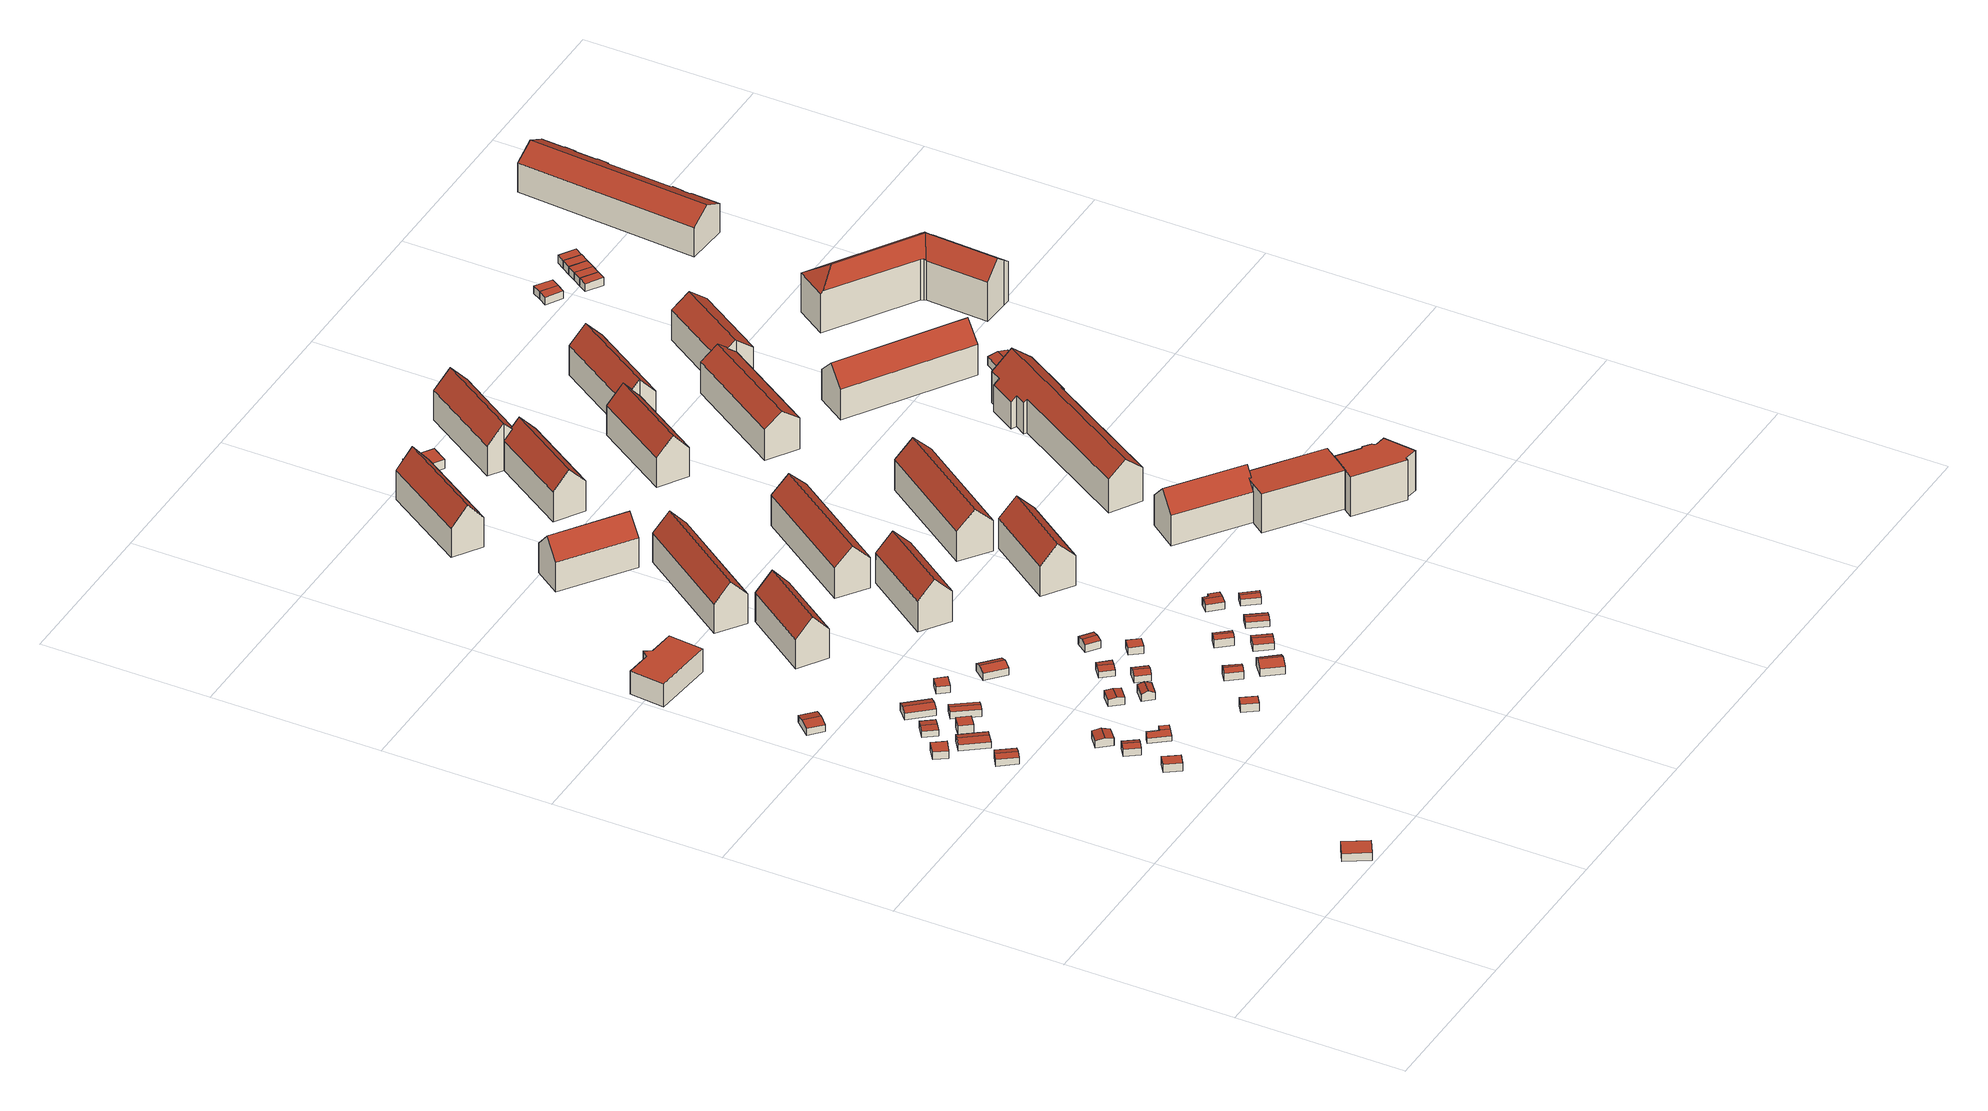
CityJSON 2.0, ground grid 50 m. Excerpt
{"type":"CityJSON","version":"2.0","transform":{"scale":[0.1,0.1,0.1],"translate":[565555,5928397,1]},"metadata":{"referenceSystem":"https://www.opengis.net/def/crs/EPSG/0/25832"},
"CityObjects":{
"building1":{"type":"Building","attributes":{"Gemeindeschluessel":"02100137","Geometrietyp2DReferenz":"3000","function":"31001_1310","roofType":"1000","measuredHeight":2.54,"storeysAboveGround":1},"address":[{"country":"Germany","locality":"Hamburg","postcode":"21107"}],"geometry":[{"type":"Solid","lod":"2","boundaries":[[[[0,1,2,3]],[[4,5,6,7]],[[2,1,4,7]],[[1,0,5,4]],[[0,3,6,5]],[[3,2,7,6]]]],"semantics":{"surfaces":[{"type":"RoofSurface"},{"type":"GroundSurface"},{"type":"WallSurface"}],"values":[[0,1,2,2,2,2]]}}]},
"building2":{"type":"Building","attributes":{"Gemeindeschluessel":"02100137","Geometrietyp2DReferenz":"3000","function":"31001_1310","roofType":"1000","measuredHeight":2.44,"storeysAboveGround":1},"address":[{"country":"Germany","locality":"Hamburg","postcode":"21107"}],"geometry":[{"type":"Solid","lod":"2","boundaries":[[[[8,9,10,11]],[[12,13,14,15]],[[13,8,11,14]],[[12,9,8,13]],[[15,10,9,12]],[[14,11,10,15]]]],"semantics":{"surfaces":[{"type":"GroundSurface"},{"type":"RoofSurface"},{"type":"WallSurface"}],"values":[[0,1,2,2,2,2]]}}]},
"building3":{"type":"Building","attributes":{"Gemeindeschluessel":"02100137","Geometrietyp2DReferenz":"3000","function":"31001_1310","roofType":"3100","measuredHeight":2.71,"storeysAboveGround":1},"address":[{"country":"Germany","locality":"Hamburg","postcode":"21107"}],"geometry":[{"type":"Solid","lod":"2","boundaries":[[[[16,17,18,19]],[[20,21,17,16]],[[19,18,22,23]],[[21,20,24,25]],[[20,16,19,23,24]],[[18,17,21,25,22]],[[25,24,23,22]]]],"semantics":{"surfaces":[{"type":"RoofSurface"},{"type":"WallSurface"},{"type":"GroundSurface"}],"values":[[0,0,1,1,1,1,2]]}}]},
"building4":{"type":"Building","attributes":{"Gemeindeschluessel":"02100137","Geometrietyp2DReferenz":"3000","function":"31001_1310","roofType":"3100","measuredHeight":2.93,"storeysAboveGround":1},"address":[{"country":"Germany","locality":"Hamburg","postcode":"21107"}],"geometry":[{"type":"Solid","lod":"2","boundaries":[[[[26,27,28,29]],[[30,31,27,26]],[[29,28,32,33]],[[31,30,34,35]],[[30,26,29,33,34]],[[28,27,31,35,32]],[[35,34,33,32]]]],"semantics":{"surfaces":[{"type":"RoofSurface"},{"type":"WallSurface"},{"type":"GroundSurface"}],"values":[[0,0,1,1,1,1,2]]}}]},
"building5":{"type":"Building","attributes":{"Gemeindeschluessel":"02100137","Geometrietyp2DReferenz":"3000","function":"31001_1310","roofType":"3100","measuredHeight":2.56,"storeysAboveGround":1},"address":[{"country":"Germany","locality":"Hamburg","postcode":"21107"}],"geometry":[{"type":"Solid","lod":"2","boundaries":[[[[36,37,38,39]],[[40,41,37,36]],[[39,38,42,43]],[[41,40,44,45]],[[40,36,39,43,44]],[[38,37,41,45,42]],[[45,44,43,42]]]],"semantics":{"surfaces":[{"type":"RoofSurface"},{"type":"WallSurface"},{"type":"GroundSurface"}],"values":[[0,0,1,1,1,1,2]]}}]},
"building6":{"type":"Building","attributes":{"Gemeindeschluessel":"02100137","Geometrietyp2DReferenz":"3000","function":"31001_1310","roofType":"1000","measuredHeight":2.52,"storeysAboveGround":1},"address":[{"country":"Germany","locality":"Hamburg","postcode":"21107"}],"geometry":[{"type":"Solid","lod":"2","boundaries":[[[[46,47,48,49]],[[50,51,52,53]],[[48,47,50,53]],[[47,46,51,50]],[[46,49,52,51]],[[49,48,53,52]]]],"semantics":{"surfaces":[{"type":"RoofSurface"},{"type":"GroundSurface"},{"type":"WallSurface"}],"values":[[0,1,2,2,2,2]]}}]},
"building7":{"type":"Building","attributes":{"Gemeindeschluessel":"02100137","Geometrietyp2DReferenz":"3000","function":"31001_1310","roofType":"3100","measuredHeight":2.26,"storeysAboveGround":1},"address":[{"country":"Germany","locality":"Hamburg","postcode":"21107"}],"geometry":[{"type":"Solid","lod":"2","boundaries":[[[[54,55,56,57]],[[58,59,55,54]],[[57,56,60,61]],[[59,58,62,63]],[[58,54,57,61,62]],[[56,55,59,63,60]],[[63,62,61,60]]]],"semantics":{"surfaces":[{"type":"RoofSurface"},{"type":"WallSurface"},{"type":"GroundSurface"}],"values":[[0,0,1,1,1,1,2]]}}]},
"building8":{"type":"Building","attributes":{"Gemeindeschluessel":"02100137","Geometrietyp2DReferenz":"3000","function":"31001_1310","roofType":"3100","measuredHeight":2.82,"storeysAboveGround":1},"address":[{"country":"Germany","locality":"Hamburg","postcode":"21107"}],"geometry":[{"type":"Solid","lod":"2","boundaries":[[[[64,65,66,67]],[[68,69,65,64]],[[67,66,70,71]],[[69,68,72,73]],[[68,64,67,71,72]],[[66,65,69,73,70]],[[73,72,71,70]]]],"semantics":{"surfaces":[{"type":"RoofSurface"},{"type":"WallSurface"},{"type":"GroundSurface"}],"values":[[0,0,1,1,1,1,2]]}}]},
"building9":{"type":"Building","attributes":{"Gemeindeschluessel":"02100137","Geometrietyp2DReferenz":"3000","function":"31001_1310","roofType":"1000","measuredHeight":2.99,"storeysAboveGround":1},"address":[{"country":"Germany","locality":"Hamburg","postcode":"21107"}],"geometry":[{"type":"Solid","lod":"2","boundaries":[[[[74,75,76,77]],[[78,79,80,81]],[[79,74,77,80]],[[78,75,74,79]],[[81,76,75,78]],[[80,77,76,81]]]],"semantics":{"surfaces":[{"type":"GroundSurface"},{"type":"RoofSurface"},{"type":"WallSurface"}],"values":[[0,1,2,2,2,2]]}}]},
"building10":{"type":"Building","attributes":{"Gemeindeschluessel":"02100137","Geometrietyp2DReferenz":"3000","function":"31001_1310","roofType":"3100","measuredHeight":2.77,"storeysAboveGround":1},"address":[{"country":"Germany","locality":"Hamburg","postcode":"21107"}],"geometry":[{"type":"Solid","lod":"2","boundaries":[[[[82,83,84,85]],[[86,82,85,87]],[[84,83,88,89]],[[86,87,90,91]],[[87,85,84,89,90]],[[83,82,86,91,88]],[[91,90,89,88]]]],"semantics":{"surfaces":[{"type":"RoofSurface"},{"type":"WallSurface"},{"type":"GroundSurface"}],"values":[[0,0,1,1,1,1,2]]}}]},
"building11":{"type":"Building","attributes":{"Gemeindeschluessel":"02100137","Geometrietyp2DReferenz":"3000","function":"31001_1120","roofType":"1000","measuredHeight":7.36,"storeysAboveGround":2},"address":[{"country":"Germany","locality":"Hamburg","thoroughfareNumber":"15","thoroughfareName":"Groß-Sand","postcode":"21107"}],"geometry":[{"type":"Solid","lod":"2","boundaries":[[[[92,93,94,95,96,97,98]],[[99,100,101,102,103,104,105]],[[97,96,99,105]],[[96,95,100,99]],[[95,94,101,100]],[[94,93,102,101]],[[93,92,103,102]],[[92,98,104,103]],[[98,97,105,104]]]],"semantics":{"surfaces":[{"type":"RoofSurface"},{"type":"GroundSurface"},{"type":"WallSurface"}],"values":[[0,1,2,2,2,2,2,2,2]]}}]},
"building12":{"type":"Building","attributes":{"Gemeindeschluessel":"02100137","Geometrietyp2DReferenz":"3000","function":"31001_1310","roofType":"3100","measuredHeight":2.7,"storeysAboveGround":1},"address":[{"country":"Germany","locality":"Hamburg","postcode":"21107"}],"geometry":[{"type":"Solid","lod":"2","boundaries":[[[[106,107,108,109]],[[110,111,107,106]],[[109,108,112,113]],[[111,110,114,115]],[[110,106,109,113,114]],[[108,107,111,115,112]],[[115,114,113,112]]]],"semantics":{"surfaces":[{"type":"RoofSurface"},{"type":"WallSurface"},{"type":"GroundSurface"}],"values":[[0,0,1,1,1,1,2]]}}]},
"building13":{"type":"Building","attributes":{"Gemeindeschluessel":"02100137","Geometrietyp2DReferenz":"3000","function":"31001_1310","roofType":"2100","measuredHeight":2.38,"storeysAboveGround":1},"address":[{"country":"Germany","locality":"Hamburg","postcode":"21107"}],"geometry":[{"type":"Solid","lod":"2","boundaries":[[[[116,117,118,119]],[[120,121,122,123]],[[117,116,124,125]],[[123,122,126,125,124,127]],[[124,116,119,128,127]],[[126,118,117,125]],[[123,127,128,120]],[[126,122,121,118]],[[121,120,128,119,118]]]],"semantics":{"surfaces":[{"type":"RoofSurface"},{"type":"WallSurface"},{"type":"GroundSurface"}],"values":[[0,1,1,2,1,1,1,1,0]]}}]},
"building14":{"type":"Building","attributes":{"Gemeindeschluessel":"02100137","Geometrietyp2DReferenz":"3000","function":"31001_1310","roofType":"3100","measuredHeight":2.54,"storeysAboveGround":1},"address":[{"country":"Germany","locality":"Hamburg","postcode":"21107"}],"geometry":[{"type":"Solid","lod":"2","boundaries":[[[[129,130,131,132]],[[133,134,130,129]],[[132,131,135,136]],[[134,133,137,138]],[[133,129,132,136,137]],[[131,130,134,138,135]],[[138,137,136,135]]]],"semantics":{"surfaces":[{"type":"RoofSurface"},{"type":"WallSurface"},{"type":"GroundSurface"}],"values":[[0,0,1,1,1,1,2]]}}]},
"building15":{"type":"Building","attributes":{"Gemeindeschluessel":"02100137","Geometrietyp2DReferenz":"3000","function":"31001_1310","roofType":"1000","measuredHeight":2.33,"storeysAboveGround":1},"address":[{"country":"Germany","locality":"Hamburg","postcode":"21107"}],"geometry":[{"type":"Solid","lod":"2","boundaries":[[[[139,140,141,142]],[[143,144,145,146]],[[144,139,142,145]],[[143,140,139,144]],[[146,141,140,143]],[[145,142,141,146]]]],"semantics":{"surfaces":[{"type":"GroundSurface"},{"type":"RoofSurface"},{"type":"WallSurface"}],"values":[[0,1,2,2,2,2]]}}]},
"building16":{"type":"Building","attributes":{"Gemeindeschluessel":"02100137","Geometrietyp2DReferenz":"3000","function":"31001_1310","roofType":"3100","measuredHeight":2.54,"storeysAboveGround":1},"address":[{"country":"Germany","locality":"Hamburg","postcode":"21107"}],"geometry":[{"type":"Solid","lod":"2","boundaries":[[[[147,148,149,150]],[[151,147,150,152]],[[149,148,153,154]],[[151,152,155,156]],[[152,150,149,154,155]],[[148,147,151,156,153]],[[156,155,154,153]]]],"semantics":{"surfaces":[{"type":"RoofSurface"},{"type":"WallSurface"},{"type":"GroundSurface"}],"values":[[0,0,1,1,1,1,2]]}}]},
"building17":{"type":"Building","attributes":{"Gemeindeschluessel":"02100137","Geometrietyp2DReferenz":"3000","function":"31001_1310","roofType":"1000","measuredHeight":2.51,"storeysAboveGround":1},"address":[{"country":"Germany","locality":"Hamburg","postcode":"21107"}],"geometry":[{"type":"Solid","lod":"2","boundaries":[[[[157,158,159,160]],[[161,162,163,164]],[[162,157,160,163]],[[161,158,157,162]],[[164,159,158,161]],[[163,160,159,164]]]],"semantics":{"surfaces":[{"type":"GroundSurface"},{"type":"RoofSurface"},{"type":"WallSurface"}],"values":[[0,1,2,2,2,2]]}}]},
"building18":{"type":"Building","attributes":{"Gemeindeschluessel":"02100137","Geometrietyp2DReferenz":"3000","function":"31001_1310","roofType":"3100","measuredHeight":3.04,"storeysAboveGround":1},"address":[{"country":"Germany","locality":"Hamburg","postcode":"21107"}],"geometry":[{"type":"Solid","lod":"2","boundaries":[[[[165,166,167,168]],[[169,165,168,170]],[[167,166,171,172]],[[169,170,173,174]],[[170,168,167,172,173]],[[166,165,169,174,171]],[[174,173,172,171]]]],"semantics":{"surfaces":[{"type":"RoofSurface"},{"type":"WallSurface"},{"type":"GroundSurface"}],"values":[[0,0,1,1,1,1,2]]}}]},
"building19":{"type":"Building","attributes":{"Gemeindeschluessel":"02100137","Geometrietyp2DReferenz":"3000","function":"31001_1310","roofType":"3100","measuredHeight":3.2,"storeysAboveGround":1},"address":[{"country":"Germany","locality":"Hamburg","postcode":"21107"}],"geometry":[{"type":"Solid","lod":"2","boundaries":[[[[175,176,177,178]],[[179,180,176,175]],[[178,177,181,182]],[[180,179,183,184]],[[179,175,178,182,183]],[[177,176,180,184,181]],[[184,183,182,181]]]],"semantics":{"surfaces":[{"type":"RoofSurface"},{"type":"WallSurface"},{"type":"GroundSurface"}],"values":[[0,0,1,1,1,1,2]]}}]},
"building20":{"type":"Building","attributes":{"Gemeindeschluessel":"02100137","Geometrietyp2DReferenz":"3000","function":"31001_1010","roofType":"3100","measuredHeight":14.93,"storeysAboveGround":3},"address":[{"country":"Germany","locality":"Hamburg","thoroughfareNumber":"17b","thoroughfareName":"Groß-Sand","postcode":"21107"}],"geometry":[{"type":"Solid","lod":"2","boundaries":[[[[185,186,187,188]],[[185,188,189,190]],[[191,190,189,192]],[[185,190,191,193,186]],[[189,188,187,194,192]],[[191,192,194,193]],[[194,187,186,193]]]],"semantics":{"surfaces":[{"type":"RoofSurface"},{"type":"WallSurface"},{"type":"GroundSurface"}],"values":[[0,1,2,1,1,1,0]]}}]},
"building21":{"type":"Building","attributes":{"Gemeindeschluessel":"02100137","Geometrietyp2DReferenz":"3000","function":"31001_1310","roofType":"3100","measuredHeight":2.78,"storeysAboveGround":1},"address":[{"country":"Germany","locality":"Hamburg","postcode":"21107"}],"geometry":[{"type":"Solid","lod":"2","boundaries":[[[[195,196,197,198]],[[199,200,196,195]],[[198,197,201,202]],[[200,199,203,204]],[[199,195,198,202,203]],[[197,196,200,204,201]],[[204,203,202,201]]]],"semantics":{"surfaces":[{"type":"RoofSurface"},{"type":"WallSurface"},{"type":"GroundSurface"}],"values":[[0,0,1,1,1,1,2]]}}]},
"building22":{"type":"Building","attributes":{"Gemeindeschluessel":"02100137","Geometrietyp2DReferenz":"3000","function":"31001_1310","roofType":"3100","measuredHeight":2.42,"storeysAboveGround":1},"address":[{"country":"Germany","locality":"Hamburg","postcode":"21107"}],"geometry":[{"type":"Solid","lod":"2","boundaries":[[[[205,206,207,208]],[[209,210,206,205]],[[208,207,211,212]],[[210,209,213,214]],[[209,205,208,212,213]],[[207,206,210,214,211]],[[214,213,212,211]]]],"semantics":{"surfaces":[{"type":"RoofSurface"},{"type":"WallSurface"},{"type":"GroundSurface"}],"values":[[0,0,1,1,1,1,2]]}}]},
"building23":{"type":"Building","attributes":{"Gemeindeschluessel":"02100137","Geometrietyp2DReferenz":"3000","function":"31001_1310","roofType":"3100","measuredHeight":3.04,"storeysAboveGround":1},"address":[{"country":"Germany","locality":"Hamburg","postcode":"21107"}],"geometry":[{"type":"Solid","lod":"2","boundaries":[[[[215,216,217,218]],[[219,220,216,215]],[[218,217,221,222]],[[220,219,223,224]],[[219,215,218,222,223]],[[217,216,220,224,221]],[[224,223,222,221]]]],"semantics":{"surfaces":[{"type":"RoofSurface"},{"type":"WallSurface"},{"type":"GroundSurface"}],"values":[[0,0,1,1,1,1,2]]}}]},
"building24":{"type":"Building","attributes":{"Gemeindeschluessel":"02100137","Geometrietyp2DReferenz":"3000","function":"31001_1310","roofType":"3100","measuredHeight":3.73,"storeysAboveGround":1},"address":[{"country":"Germany","locality":"Hamburg","postcode":"21107"}],"geometry":[{"type":"Solid","lod":"2","boundaries":[[[[225,226,227,228]],[[228,227,229,230]],[[229,231,232,230]],[[228,230,232,233,225]],[[232,231,234,233]],[[229,227,226,234,231]],[[234,226,225,233]]]],"semantics":{"surfaces":[{"type":"RoofSurface"},{"type":"WallSurface"},{"type":"GroundSurface"}],"values":[[0,1,2,1,1,1,0]]}}]},
"building25":{"type":"Building","attributes":{"Gemeindeschluessel":"02100137","Geometrietyp2DReferenz":"3000","function":"31001_1310","roofType":"3100","measuredHeight":2.76,"storeysAboveGround":1},"address":[{"country":"Germany","locality":"Hamburg","postcode":"21107"}],"geometry":[{"type":"Solid","lod":"2","boundaries":[[[[235,236,237,238]],[[239,240,236,235]],[[238,237,241,242]],[[240,239,243,244]],[[239,235,238,242,243]],[[237,236,240,244,241]],[[244,243,242,241]]]],"semantics":{"surfaces":[{"type":"RoofSurface"},{"type":"WallSurface"},{"type":"GroundSurface"}],"values":[[0,0,1,1,1,1,2]]}}]},
"building26":{"type":"Building","attributes":{"Gemeindeschluessel":"02100137","Geometrietyp2DReferenz":"3000","function":"31001_1310","roofType":"1000","measuredHeight":2.26,"storeysAboveGround":1},"address":[{"country":"Germany","locality":"Hamburg","postcode":"21107"}],"geometry":[{"type":"Solid","lod":"2","boundaries":[[[[245,246,247,248]],[[249,250,251,252]],[[250,245,248,251]],[[249,246,245,250]],[[252,247,246,249]],[[251,248,247,252]]]],"semantics":{"surfaces":[{"type":"GroundSurface"},{"type":"RoofSurface"},{"type":"WallSurface"}],"values":[[0,1,2,2,2,2]]}}]},
"building27":{"type":"Building","attributes":{"Gemeindeschluessel":"02100137","Geometrietyp2DReferenz":"3000","function":"31001_1010","roofType":"3100","measuredHeight":14.94,"storeysAboveGround":3},"address":[{"country":"Germany","locality":"Hamburg","thoroughfareNumber":"19","thoroughfareName":"Rüdemannweg","postcode":"21107"}],"geometry":[{"type":"Solid","lod":"2","boundaries":[[[[253,254,255,256]],[[257,253,256,258]],[[255,254,259,260]],[[257,258,261,262]],[[258,256,255,260,261]],[[254,253,257,262,259]],[[262,261,260,259]]]],"semantics":{"surfaces":[{"type":"RoofSurface"},{"type":"WallSurface"},{"type":"GroundSurface"}],"values":[[0,0,1,1,1,1,2]]}}]},
"building28":{"type":"Building","attributes":{"Gemeindeschluessel":"02100137","Geometrietyp2DReferenz":"3000","function":"31001_1010","roofType":"3100","measuredHeight":14.91,"storeysAboveGround":3},"address":[{"country":"Germany","locality":"Hamburg","thoroughfareNumber":"25","thoroughfareName":"Rüdemannweg","postcode":"21107"}],"geometry":[{"type":"Solid","lod":"2","boundaries":[[[[263,264,265,266]],[[267,268,264,263]],[[266,265,269,270]],[[268,267,271,272]],[[267,263,266,270,271]],[[265,264,268,272,269]],[[272,271,270,269]]]],"semantics":{"surfaces":[{"type":"RoofSurface"},{"type":"WallSurface"},{"type":"GroundSurface"}],"values":[[0,0,1,1,1,1,2]]}}]},
"building29":{"type":"Building","attributes":{"Gemeindeschluessel":"02100137","Geometrietyp2DReferenz":"3000","function":"31001_1310","roofType":"3100","measuredHeight":3.06,"storeysAboveGround":1},"address":[{"country":"Germany","locality":"Hamburg","postcode":"21107"}],"geometry":[{"type":"Solid","lod":"2","boundaries":[[[[273,274,275,276]],[[277,278,274,273]],[[276,275,279,280]],[[278,277,281,282]],[[277,273,276,280,281]],[[275,274,278,282,279]],[[282,281,280,279]]]],"semantics":{"surfaces":[{"type":"RoofSurface"},{"type":"WallSurface"},{"type":"GroundSurface"}],"values":[[0,0,1,1,1,1,2]]}}]},
"building30":{"type":"Building","attributes":{"Gemeindeschluessel":"02100137","Geometrietyp2DReferenz":"3000","function":"31001_1310","roofType":"3100","measuredHeight":2.65,"storeysAboveGround":1},"address":[{"country":"Germany","locality":"Hamburg","postcode":"21107"}],"geometry":[{"type":"Solid","lod":"2","boundaries":[[[[283,284,285,286]],[[287,288,284,283]],[[286,285,289,290]],[[288,287,291,292]],[[287,283,286,290,291]],[[285,284,288,292,289]],[[292,291,290,289]]]],"semantics":{"surfaces":[{"type":"RoofSurface"},{"type":"WallSurface"},{"type":"GroundSurface"}],"values":[[0,0,1,1,1,1,2]]}}]},
"building31":{"type":"Building","attributes":{"Gemeindeschluessel":"02100137","Geometrietyp2DReferenz":"3000","function":"31001_1010","roofType":"3100","measuredHeight":15.05,"storeysAboveGround":3},"address":[{"country":"Germany","locality":"Hamburg","thoroughfareNumber":"19b","thoroughfareName":"Groß-Sand","postcode":"21107"}],"geometry":[{"type":"Solid","lod":"2","boundaries":[[[[293,294,295,296]],[[297,293,296,298]],[[295,294,299,300]],[[297,298,301,302]],[[298,296,295,300,301]],[[294,293,297,302,299]],[[302,301,300,299]]]],"semantics":{"surfaces":[{"type":"RoofSurface"},{"type":"WallSurface"},{"type":"GroundSurface"}],"values":[[0,0,1,1,1,1,2]]}}]},
"building32":{"type":"Building","attributes":{"Gemeindeschluessel":"02100137","Geometrietyp2DReferenz":"3000","function":"31001_1310","roofType":"3100","measuredHeight":2.53,"storeysAboveGround":1},"address":[{"country":"Germany","locality":"Hamburg","postcode":"21107"}],"geometry":[{"type":"Solid","lod":"2","boundaries":[[[[303,304,305,306]],[[307,308,304,303]],[[306,305,309,310]],[[308,307,311,312]],[[307,303,306,310,311]],[[305,304,308,312,309]],[[312,311,310,309]]]],"semantics":{"surfaces":[{"type":"RoofSurface"},{"type":"WallSurface"},{"type":"GroundSurface"}],"values":[[0,0,1,1,1,1,2]]}}]},
"building33":{"type":"Building","attributes":{"Gemeindeschluessel":"02100137","Geometrietyp2DReferenz":"3000","function":"31001_1010","roofType":"3100","measuredHeight":15.18,"storeysAboveGround":3},"address":[{"country":"Germany","locality":"Hamburg","thoroughfareNumber":"26b","thoroughfareName":"Rüdemannweg","postcode":"21107"}],"geometry":[{"type":"Solid","lod":"2","boundaries":[[[[313,314,315,316]],[[317,313,316,318]],[[315,314,319,320]],[[317,318,321,322]],[[318,316,315,320,321]],[[314,313,317,322,319]],[[322,321,320,319]]]],"semantics":{"surfaces":[{"type":"RoofSurface"},{"type":"WallSurface"},{"type":"GroundSurface"}],"values":[[0,0,1,1,1,1,2]]}}]},
"building34":{"type":"Building","attributes":{"Gemeindeschluessel":"02100137","Geometrietyp2DReferenz":"3000","function":"31001_1310","roofType":"3100","measuredHeight":2.64,"storeysAboveGround":1},"address":[{"country":"Germany","locality":"Hamburg","postcode":"21107"}],"geometry":[{"type":"Solid","lod":"2","boundaries":[[[[323,324,325,326]],[[327,328,329,330,324,323]],[[326,325,331,332]],[[330,329,333,334]],[[329,328,335,333]],[[328,327,336,335]],[[327,323,326,332,336]],[[325,324,330,334,331]],[[334,333,335,336,332,331]]]],"semantics":{"surfaces":[{"type":"RoofSurface"},{"type":"WallSurface"},{"type":"GroundSurface"}],"values":[[0,0,1,1,1,1,1,1,2]]}}]},
"building35":{"type":"Building","attributes":{"Gemeindeschluessel":"02100137","Geometrietyp2DReferenz":"3000","function":"31001_1010","roofType":"3100","measuredHeight":14.91,"storeysAboveGround":3},"address":[{"country":"Germany","locality":"Hamburg","thoroughfareNumber":"11","thoroughfareName":"Rüdemannweg","postcode":"21107"}],"geometry":[{"type":"Solid","lod":"2","boundaries":[[[[337,338,339,340]],[[341,337,340,342]],[[339,338,343,344]],[[341,342,345,346]],[[342,340,339,344,345]],[[338,337,341,346,343]],[[346,345,344,343]]]],"semantics":{"surfaces":[{"type":"RoofSurface"},{"type":"WallSurface"},{"type":"GroundSurface"}],"values":[[0,0,1,1,1,1,2]]}}]},
"building36":{"type":"Building","attributes":{"Gemeindeschluessel":"02100137","Geometrietyp2DReferenz":"3000","function":"31001_1310","roofType":"3100","measuredHeight":2.56,"storeysAboveGround":1},"address":[{"country":"Germany","locality":"Hamburg","postcode":"21107"}],"geometry":[{"type":"Solid","lod":"2","boundaries":[[[[347,348,349,350]],[[351,352,348,347]],[[350,349,353,354]],[[352,351,355,356]],[[351,347,350,354,355]],[[349,348,352,356,353]],[[356,355,354,353]]]],"semantics":{"surfaces":[{"type":"RoofSurface"},{"type":"WallSurface"},{"type":"GroundSurface"}],"values":[[0,0,1,1,1,1,2]]}}]},
"building37":{"type":"Building","attributes":{"Gemeindeschluessel":"02100137","Geometrietyp2DReferenz":"3000","function":"31001_1010","roofType":"3100","measuredHeight":15.07,"storeysAboveGround":3},"address":[{"country":"Germany","locality":"Hamburg","thoroughfareNumber":"3","thoroughfareName":"Rüdemannweg","postcode":"21107"}],"geometry":[{"type":"Solid","lod":"2","boundaries":[[[[357,358,359,360]],[[361,357,360,362]],[[359,358,363,364]],[[361,362,365,366]],[[362,360,359,364,365]],[[358,357,361,366,363]],[[366,365,364,363]]]],"semantics":{"surfaces":[{"type":"RoofSurface"},{"type":"WallSurface"},{"type":"GroundSurface"}],"values":[[0,0,1,1,1,1,2]]}}]},
"building38":{"type":"Building","attributes":{"Gemeindeschluessel":"02100137","Geometrietyp2DReferenz":"3000","function":"31001_1010","roofType":"3100","measuredHeight":15.16,"storeysAboveGround":3},"address":[{"country":"Germany","locality":"Hamburg","thoroughfareNumber":"24b","thoroughfareName":"Rüdemannweg","postcode":"21107"}],"geometry":[{"type":"Solid","lod":"2","boundaries":[[[[367,368,369,370,371,372]],[[373,367,372,374]],[[371,370,375,376]],[[370,369,377,375]],[[369,368,378,377]],[[367,373,379,380]],[[373,374,381,379]],[[374,372,371,376,381]],[[368,367,380,378]],[[380,379,381,376,375,377,378]]]],"semantics":{"surfaces":[{"type":"RoofSurface"},{"type":"WallSurface"},{"type":"GroundSurface"}],"values":[[0,0,1,1,1,1,1,1,1,2]]}}]},
"building39":{"type":"Building","attributes":{"Gemeindeschluessel":"02100137","Geometrietyp2DReferenz":"3000","function":"31001_2460","roofType":"1000","measuredHeight":2.8,"storeysAboveGround":1},"address":[{"country":"Germany","locality":"Hamburg","thoroughfareName":"Bonifatiusstraße","postcode":"21107"}],"geometry":[{"type":"Solid","lod":"2","boundaries":[[[[382,383,384,385]],[[386,387,388,389]],[[384,383,386,389]],[[383,382,387,386]],[[382,385,388,387]],[[385,384,389,388]]]],"semantics":{"surfaces":[{"type":"RoofSurface"},{"type":"GroundSurface"},{"type":"WallSurface"}],"values":[[0,1,2,2,2,2]]}}]},
"building40":{"type":"Building","attributes":{"Gemeindeschluessel":"02100137","Geometrietyp2DReferenz":"3000","function":"31001_1010","roofType":"3100","measuredHeight":14.94,"storeysAboveGround":3},"address":[{"country":"Germany","locality":"Hamburg","thoroughfareNumber":"7","thoroughfareName":"Rüdemannweg","postcode":"21107"}],"geometry":[{"type":"Solid","lod":"2","boundaries":[[[[390,391,392,393]],[[394,390,393,395]],[[392,391,396,397]],[[394,395,398,399]],[[395,393,392,397,398]],[[391,390,394,399,396]],[[399,398,397,396]]]],"semantics":{"surfaces":[{"type":"RoofSurface"},{"type":"WallSurface"},{"type":"GroundSurface"}],"values":[[0,0,1,1,1,1,2]]}}]},
"building41":{"type":"Building","attributes":{"Gemeindeschluessel":"02100137","Geometrietyp2DReferenz":"3000","function":"31001_1010","roofType":"3100","measuredHeight":15.04,"storeysAboveGround":3},"address":[{"country":"Germany","locality":"Hamburg","thoroughfareNumber":"19a","thoroughfareName":"Bonifatiusstraße","postcode":"21107"}],"geometry":[{"type":"Solid","lod":"2","boundaries":[[[[400,401,402,403]],[[404,405,406,407,400,403,408]],[[402,401,409,410]],[[407,406,380,411]],[[406,405,378,380]],[[405,404,377,378]],[[404,408,375,377]],[[408,403,402,410,375]],[[401,400,407,411,409]],[[411,380,378,377,375,410,409]]]],"semantics":{"surfaces":[{"type":"RoofSurface"},{"type":"WallSurface"},{"type":"GroundSurface"}],"values":[[0,0,1,1,1,1,1,1,1,2]]}}]},
"building42":{"type":"Building","attributes":{"Gemeindeschluessel":"02100137","Geometrietyp2DReferenz":"3000","function":"31001_1010","roofType":"3100","measuredHeight":15.1,"storeysAboveGround":3},"address":[{"country":"Germany","locality":"Hamburg","thoroughfareNumber":"2","thoroughfareName":"Rüdemannweg","postcode":"21107"}],"geometry":[{"type":"Solid","lod":"2","boundaries":[[[[412,413,414,415,416,417]],[[418,415,414,419]],[[413,412,420,421]],[[412,417,422,420]],[[417,416,423,422]],[[418,419,424,425]],[[419,414,413,421,424]],[[416,415,418,425,423]],[[425,424,421,420,422,423]]]],"semantics":{"surfaces":[{"type":"RoofSurface"},{"type":"WallSurface"},{"type":"GroundSurface"}],"values":[[0,0,1,1,1,1,1,1,2]]}}]},
"building43":{"type":"Building","attributes":{"Gemeindeschluessel":"02100137","Geometrietyp2DReferenz":"3000","function":"31001_1010","roofType":"3100","measuredHeight":14.92,"storeysAboveGround":3},"address":[{"country":"Germany","locality":"Hamburg","thoroughfareNumber":"22","thoroughfareName":"Rüdemannweg","postcode":"21107"}],"geometry":[{"type":"Solid","lod":"2","boundaries":[[[[426,427,428,429]],[[430,431,432,428,427,433]],[[426,429,434,435]],[[432,431,436,437]],[[431,430,438,436]],[[430,433,439,438]],[[429,428,432,437,434]],[[433,427,426,435,439]],[[435,434,437,436,438,439]]]],"semantics":{"surfaces":[{"type":"RoofSurface"},{"type":"WallSurface"},{"type":"GroundSurface"}],"values":[[0,0,1,1,1,1,1,1,2]]}}]},
"building44":{"type":"Building","attributes":{"Gemeindeschluessel":"02100137","Geometrietyp2DReferenz":"3000","function":"31001_1010","roofType":"1000","measuredHeight":12.36,"storeysAboveGround":3},"address":[{"country":"Germany","locality":"Hamburg","thoroughfareNumber":"2c","thoroughfareName":"Rüdemannweg","postcode":"21107"}],"geometry":[{"type":"Solid","lod":"2","boundaries":[[[[440,441,422,420,421,442,443,444,445]],[[446,447,448,449,450,451,452,453,454]],[[452,440,445,453]],[[451,441,440,452]],[[450,422,441,451]],[[449,420,422,450]],[[448,421,420,449]],[[447,442,421,448]],[[446,443,442,447]],[[454,444,443,446]],[[453,445,444,454]]]],"semantics":{"surfaces":[{"type":"GroundSurface"},{"type":"RoofSurface"},{"type":"WallSurface"}],"values":[[0,1,2,2,2,2,2,2,2,2,2]]}}]},
"building45":{"type":"Building","attributes":{"Gemeindeschluessel":"02100137","Geometrietyp2DReferenz":"3000","function":"31001_1010","roofType":"1000","measuredHeight":12.82,"storeysAboveGround":3},"address":[{"country":"Germany","locality":"Hamburg","thoroughfareNumber":"2d","thoroughfareName":"Rüdemannweg","postcode":"21107"}],"geometry":[{"type":"Solid","lod":"2","boundaries":[[[[455,456,457,458]],[[456,459,460,457]],[[459,461,462,460]],[[461,463,464,462]],[[463,465,466,464]],[[465,467,468,466]],[[467,469,470,468]],[[469,471,472,470]],[[471,473,474,472]],[[473,475,476,474]],[[475,477,478,476]],[[479,455,458,480]],[[477,479,480,478]],[[480,458,457,460,462,464,466,468,470,472,474,476,478]],[[477,475,473,471,469,467,465,463,461,459,456,455,479]]]],"semantics":{"surfaces":[{"type":"WallSurface"},{"type":"GroundSurface"},{"type":"RoofSurface"}],"values":[[0,0,0,0,0,0,0,0,0,0,0,0,0,1,2]]}}]},
"building46":{"type":"Building","attributes":{"Gemeindeschluessel":"02100137","Geometrietyp2DReferenz":"3000","function":"31001_1010","roofType":"3100","measuredHeight":13.96,"storeysAboveGround":3},"address":[{"country":"Germany","locality":"Hamburg","thoroughfareNumber":"18","thoroughfareName":"Rüdemannweg","postcode":"21107"}],"geometry":[{"type":"Solid","lod":"2","boundaries":[[[[481,482,483,484]],[[485,486,487,483,482,488]],[[481,484,489,490]],[[487,486,491,492]],[[486,485,493,491]],[[485,488,494,493]],[[484,483,487,492,489]],[[488,482,481,490,494]],[[490,489,492,491,493,494]]]],"semantics":{"surfaces":[{"type":"RoofSurface"},{"type":"WallSurface"},{"type":"GroundSurface"}],"values":[[0,0,1,1,1,1,1,1,2]]}}]},
"building47":{"type":"Building","attributes":{"Gemeindeschluessel":"02100137","Geometrietyp2DReferenz":"3000","function":"31001_1010","roofType":"3100","measuredHeight":14.81,"storeysAboveGround":3},"address":[{"country":"Germany","locality":"Hamburg","thoroughfareNumber":"23","thoroughfareName":"Bonifatiusstraße","postcode":"21107"}],"geometry":[{"type":"Solid","lod":"2","boundaries":[[[[495,496,497,498,499,500]],[[501,502,497,496,503]],[[499,498,504,505]],[[495,500,437,436]],[[500,499,505,437]],[[502,501,506,507]],[[501,503,438,506]],[[503,496,495,436,438]],[[498,497,502,507,504]],[[507,506,438,436,437,505,504]]]],"semantics":{"surfaces":[{"type":"RoofSurface"},{"type":"WallSurface"},{"type":"GroundSurface"}],"values":[[0,0,1,1,1,1,1,1,1,2]]}}]},
"building48":{"type":"Building","attributes":{"Gemeindeschluessel":"02100137","Geometrietyp2DReferenz":"3000","function":"31001_1010","roofType":"3100","measuredHeight":15.27,"storeysAboveGround":3},"address":[{"country":"Germany","locality":"Hamburg","thoroughfareNumber":"8","thoroughfareName":"Rüdemannweg","postcode":"21107"}],"geometry":[{"type":"Solid","lod":"2","boundaries":[[[[508,509,510,511,512,513]],[[514,515,516,517]],[[515,518,519,516]],[[518,520,521,519]],[[522,523,524,525]],[[510,509,526,527]],[[509,508,528,526]],[[508,513,529,528]],[[530,531,532,533]],[[516,519,521,533,532,525,524,527,526,528,529,517]],[[529,513,512,514,517]],[[524,523,511,510,527]],[[525,532,531,522]],[[533,521,520,530]],[[520,518,515,514,512,511,523,522,531,530]]]],"semantics":{"surfaces":[{"type":"RoofSurface"},{"type":"WallSurface"},{"type":"GroundSurface"}],"values":[[0,1,1,1,1,1,1,1,1,2,1,1,1,1,0]]}}]},
"building49":{"type":"Building","attributes":{"Gemeindeschluessel":"02100137","Geometrietyp2DReferenz":"3000","function":"31001_1010","roofType":"3100","measuredHeight":15.15,"storeysAboveGround":3},"address":[{"country":"Germany","locality":"Hamburg","thoroughfareNumber":"12","thoroughfareName":"Rüdemannweg","postcode":"21107"}],"geometry":[{"type":"Solid","lod":"2","boundaries":[[[[534,535,536,537]],[[538,539,535,534]],[[537,536,540,541]],[[539,538,542,543]],[[538,534,537,541,542]],[[536,535,539,543,540]],[[543,542,541,540]]]],"semantics":{"surfaces":[{"type":"RoofSurface"},{"type":"WallSurface"},{"type":"GroundSurface"}],"values":[[0,0,1,1,1,1,2]]}}]},
"building50":{"type":"Building","attributes":{"Gemeindeschluessel":"02100137","Geometrietyp2DReferenz":"3000","function":"31001_1010","roofType":"3100","measuredHeight":13.86,"storeysAboveGround":3},"address":[{"country":"Germany","locality":"Hamburg","thoroughfareNumber":"27","thoroughfareName":"Bonifatiusstraße","postcode":"21107"}],"geometry":[{"type":"Solid","lod":"2","boundaries":[[[[486,544,545,546,547,487]],[[548,549,545,544,550]],[[547,546,551,552]],[[486,487,553,554]],[[487,547,552,553]],[[549,548,555,556]],[[548,550,557,555]],[[550,544,486,554,557]],[[546,545,549,556,551]],[[556,555,557,554,553,552,551]]]],"semantics":{"surfaces":[{"type":"RoofSurface"},{"type":"WallSurface"},{"type":"GroundSurface"}],"values":[[0,0,1,1,1,1,1,1,1,2]]}}]},
"building51":{"type":"Building","attributes":{"Gemeindeschluessel":"02100137","Geometrietyp2DReferenz":"3000","function":"31001_2460","roofType":"3100","measuredHeight":3.32,"storeysAboveGround":1},"address":[{"country":"Germany","locality":"Hamburg","thoroughfareName":"Rüdemannweg","postcode":"21107"}],"geometry":[{"type":"Solid","lod":"2","boundaries":[[[[558,559,560,561]],[[562,558,561,563]],[[560,559,564,565]],[[562,563,566,567]],[[563,561,560,565,566]],[[559,558,562,567,564]],[[567,566,565,564]]]],"semantics":{"surfaces":[{"type":"RoofSurface"},{"type":"WallSurface"},{"type":"GroundSurface"}],"values":[[0,0,1,1,1,1,2]]}}]},
"building52":{"type":"Building","attributes":{"Gemeindeschluessel":"02100137","Geometrietyp2DReferenz":"3000","function":"31001_2460","roofType":"1000","measuredHeight":2.43,"storeysAboveGround":1},"address":[{"country":"Germany","locality":"Hamburg","thoroughfareName":"Georg-Wilhelm-Straße","postcode":"21107"}],"geometry":[{"type":"Solid","lod":"2","boundaries":[[[[568,569,570,571]],[[572,573,574,575]],[[573,568,571,574]],[[572,569,568,573]],[[575,570,569,572]],[[574,571,570,575]]]],"semantics":{"surfaces":[{"type":"GroundSurface"},{"type":"RoofSurface"},{"type":"WallSurface"}],"values":[[0,1,2,2,2,2]]}}]},
"building53":{"type":"Building","attributes":{"Gemeindeschluessel":"02100137","Geometrietyp2DReferenz":"3000","function":"31001_2460","roofType":"1000","measuredHeight":2.46,"storeysAboveGround":1},"address":[{"country":"Germany","locality":"Hamburg","thoroughfareName":"Georg-Wilhelm-Straße","postcode":"21107"}],"geometry":[{"type":"Solid","lod":"2","boundaries":[[[[569,576,577,570]],[[578,572,575,579]],[[572,569,570,575]],[[578,576,569,572]],[[579,577,576,578]],[[575,570,577,579]]]],"semantics":{"surfaces":[{"type":"GroundSurface"},{"type":"RoofSurface"},{"type":"WallSurface"}],"values":[[0,1,2,2,2,2]]}}]},
"building54":{"type":"Building","attributes":{"Gemeindeschluessel":"02100137","Geometrietyp2DReferenz":"3000","function":"31001_2460","roofType":"1000","measuredHeight":2.48,"storeysAboveGround":1},"address":[{"country":"Germany","locality":"Hamburg","thoroughfareName":"Georg-Wilhelm-Straße","postcode":"21107"}],"geometry":[{"type":"Solid","lod":"2","boundaries":[[[[580,581,582,583]],[[584,585,586,587]],[[585,580,583,586]],[[584,581,580,585]],[[587,582,581,584]],[[586,583,582,587]]]],"semantics":{"surfaces":[{"type":"GroundSurface"},{"type":"RoofSurface"},{"type":"WallSurface"}],"values":[[0,1,2,2,2,2]]}}]},
"building55":{"type":"Building","attributes":{"Gemeindeschluessel":"02100137","Geometrietyp2DReferenz":"3000","function":"31001_2460","roofType":"1000","measuredHeight":2.5,"storeysAboveGround":1},"address":[{"country":"Germany","locality":"Hamburg","thoroughfareName":"Georg-Wilhelm-Straße","postcode":"21107"}],"geometry":[{"type":"Solid","lod":"2","boundaries":[[[[581,588,589,582]],[[590,584,587,591]],[[584,581,582,587]],[[590,588,581,584]],[[591,589,588,590]],[[587,582,589,591]]]],"semantics":{"surfaces":[{"type":"GroundSurface"},{"type":"RoofSurface"},{"type":"WallSurface"}],"values":[[0,1,2,2,2,2]]}}]},
"building56":{"type":"Building","attributes":{"Gemeindeschluessel":"02100137","Geometrietyp2DReferenz":"3000","function":"31001_2460","roofType":"1000","measuredHeight":2.51,"storeysAboveGround":1},"address":[{"country":"Germany","locality":"Hamburg","thoroughfareName":"Georg-Wilhelm-Straße","postcode":"21107"}],"geometry":[{"type":"Solid","lod":"2","boundaries":[[[[588,592,593,589]],[[594,590,591,595]],[[590,588,589,591]],[[594,592,588,590]],[[595,593,592,594]],[[591,589,593,595]]]],"semantics":{"surfaces":[{"type":"GroundSurface"},{"type":"RoofSurface"},{"type":"WallSurface"}],"values":[[0,1,2,2,2,2]]}}]},
"building57":{"type":"Building","attributes":{"Gemeindeschluessel":"02100137","Geometrietyp2DReferenz":"3000","function":"31001_1010","roofType":"3100","measuredHeight":16.75,"storeysAboveGround":4},"address":[{"country":"Germany","locality":"Hamburg","thoroughfareNumber":"31","thoroughfareName":"Bonifatiusstraße","postcode":"21107"}],"geometry":[{"type":"Solid","lod":"2","boundaries":[[[[596,597,598,599]],[[598,597,600,601]],[[602,603,604,605]],[[606,607,608,609]],[[610,611,612,613]],[[614,615,616,617]],[[615,618,619,616]],[[612,620,621,605,604,601,600,609,608,617,616,619,613]],[[605,621,622,623,602]],[[613,619,618,610]],[[608,607,624,614,617]],[[612,611,625,626,620]],[[621,620,626,622]],[[609,600,597,606]],[[604,603,599,598,601]],[[611,610,618,615,614,624,627,625]],[[627,623,622,626,625]],[[624,607,606,597,596,627]],[[596,599,603,602,623,627]]]],"semantics":{"surfaces":[{"type":"RoofSurface"},{"type":"WallSurface"},{"type":"GroundSurface"}],"values":[[0,1,1,1,1,1,1,2,1,1,1,1,1,1,1,0,0,0,0]]}}]},
"building58":{"type":"Building","attributes":{"Gemeindeschluessel":"02100137","Geometrietyp2DReferenz":"3000","function":"31001_2460","roofType":"1000","measuredHeight":2.53,"storeysAboveGround":1},"address":[{"country":"Germany","locality":"Hamburg","thoroughfareName":"Georg-Wilhelm-Straße","postcode":"21107"}],"geometry":[{"type":"Solid","lod":"2","boundaries":[[[[592,628,629,593]],[[630,631,632,633]],[[631,592,593,632]],[[630,628,592,631]],[[633,629,628,630]],[[632,593,629,633]]]],"semantics":{"surfaces":[{"type":"GroundSurface"},{"type":"RoofSurface"},{"type":"WallSurface"}],"values":[[0,1,2,2,2,2]]}}]},
"building59":{"type":"Building","attributes":{"Gemeindeschluessel":"02100137","Geometrietyp2DReferenz":"3000","function":"31001_2460","roofType":"1000","measuredHeight":2.5,"storeysAboveGround":1},"address":[{"country":"Germany","locality":"Hamburg","thoroughfareName":"Georg-Wilhelm-Straße","postcode":"21107"}],"geometry":[{"type":"Solid","lod":"2","boundaries":[[[[628,634,635,629]],[[636,637,638,639]],[[637,628,629,638]],[[636,634,628,637]],[[639,635,634,636]],[[638,629,635,639]]]],"semantics":{"surfaces":[{"type":"GroundSurface"},{"type":"RoofSurface"},{"type":"WallSurface"}],"values":[[0,1,2,2,2,2]]}}]},
"building60":{"type":"Building","attributes":{"Gemeindeschluessel":"02100137","Geometrietyp2DReferenz":"3000","function":"31001_1120","roofType":"3100","measuredHeight":12.76,"storeysAboveGround":4},"address":[{"country":"Germany","locality":"Hamburg","thoroughfareNumber":"123","thoroughfareName":"Georg-Wilhelm-Straße","postcode":"21107"}],"geometry":[{"type":"Solid","lod":"2","boundaries":[[[[640,641,642,643]],[[644,645,646,647,648,649,650,651,652,653,654,655,656,657,658,640,643,659]],[[642,641,660,661]],[[658,657,662,663]],[[657,656,664,662]],[[656,655,665,664]],[[655,654,666,665]],[[654,653,667,666]],[[653,652,668,667]],[[652,651,669,668]],[[651,650,670,669]],[[650,649,671,670]],[[649,648,672,671]],[[648,647,673,672]],[[647,646,674,673]],[[646,645,675,674]],[[645,644,676,675]],[[644,659,677,676]],[[659,643,642,661,677]],[[641,640,658,663,660]],[[663,662,664,665,666,667,668,669,670,671,672,673,674,675,676,677,661,660]]]],"semantics":{"surfaces":[{"type":"RoofSurface"},{"type":"WallSurface"},{"type":"GroundSurface"}],"values":[[0,0,1,1,1,1,1,1,1,1,1,1,1,1,1,1,1,1,1,1,2]]}}]}
},
"vertices":[
[324,36,28],[284,104,28],[237,76,28],[278,9,28],[284,104,3],[324,36,3],[278,9,3],[237,76,3],
[157,1185,5],[133,1220,5],[167,1245,5],[192,1209,5],[133,1220,30],[157,1185,30],[192,1209,30],[167,1245,30],
[238,1025,31],[202,1074,31],[185,1062,26],[222,1013,26],[255,1038,26],[220,1086,26],[185,1062,4],[222,1013,4],[255,1038,4],[220,1086,4],
[129,1544,37],[91,1579,37],[70,1556,30],[108,1521,29],[150,1567,30],[112,1602,30],[70,1556,8],[108,1521,8],[150,1567,8],[112,1602,8],
[266,1124,31],[215,1192,31],[196,1179,26],[248,1110,26],[284,1137,26],[233,1205,26],[196,1179,6],[248,1110,6],[284,1137,6],[233,1205,6],
[423,646,29],[394,688,29],[365,668,29],[394,626,29],[394,688,4],[423,646,4],[394,626,4],[365,668,4],
[250,1268,28],[224,1303,28],[206,1290,25],[232,1255,25],[268,1282,25],[242,1317,25],[206,1290,5],[232,1255,5],[268,1282,5],[242,1317,5],
[423,765,31],[395,803,31],[380,792,25],[407,754,25],[438,776,25],[410,814,25],[380,792,3],[407,754,3],[438,776,3],[410,814,3],
[260,1212,4],[290,1235,4],[315,1203,4],[284,1179,4],[290,1235,34],[260,1212,34],[284,1179,34],[315,1203,34],
[428,883,31],[412,902,25],[379,874,25],[395,855,31],[444,864,25],[411,836,25],[412,902,3],[379,874,3],[411,836,3],[444,864,3],
[196,2025,86],[118,2032,86],[105,2053,86],[88,2034,86],[12,2041,86],[3,1939,86],[186,1921,86],[12,2041,12],[88,2034,12],[105,2053,12],[118,2032,12],[196,2025,12],[186,1921,12],[3,1939,12],
[325,1317,33],[269,1380,33],[251,1365,27],[308,1302,27],[342,1333,27],[286,1396,27],[251,1365,6],[308,1302,6],[342,1333,6],[286,1396,6],
[527,736,28],[510,758,28],[495,747,28],[513,725,28],[456,762,21],[473,775,28],[473,775,5],[456,762,5],[527,736,5],[510,758,5],[495,747,5],[495,711,5],[495,711,21],
[373,1206,32],[325,1273,32],[311,1263,28],[359,1196,28],[387,1216,28],[339,1283,28],[311,1263,6],[359,1196,6],[387,1216,6],[339,1283,6],
[414,1317,6],[390,1346,6],[420,1369,6],[444,1341,6],[390,1346,29],[414,1317,29],[444,1341,29],[420,1369,29],
[599,939,29],[584,956,26],[553,928,25],[568,911,29],[614,922,26],[582,895,26],[584,956,4],[553,928,4],[582,895,4],[614,922,4],
[714,630,6],[742,591,6],[717,573,6],[689,612,6],[742,591,31],[714,630,31],[689,612,31],[717,573,31],
[656,877,35],[644,892,28],[611,863,28],[624,849,35],[669,863,28],[636,835,28],[644,892,5],[611,863,5],[636,835,5],[669,863,5],
[568,1238,38],[515,1285,38],[500,1267,28],[553,1220,28],[584,1256,28],[530,1303,28],[500,1267,6],[553,1220,6],[584,1256,6],[530,1303,6],
[525,1849,105],[485,1877,161],[352,1688,161],[393,1661,105],[393,1661,12],[525,1849,12],[446,1905,12],[311,1715,12],[446,1905,105],[311,1715,105],
[718,893,34],[689,929,34],[673,916,27],[702,881,27],[733,906,27],[704,942,27],[673,916,6],[702,881,6],[733,906,6],[704,942,6],
[695,988,29],[668,1022,29],[652,1008,24],[679,975,24],[712,1001,25],[684,1035,24],[652,1008,4],[679,975,4],[712,1001,4],[684,1035,4],
[834,683,38],[803,723,38],[789,713,32],[820,673,32],[847,693,32],[816,734,32],[789,713,7],[820,673,7],[847,693,7],[816,734,7],
[911,606,44],[870,657,44],[850,640,31],[891,589,31],[850,640,7],[891,589,7],[890,674,7],[931,622,7],[931,622,31],[890,674,31],
[783,1083,32],[747,1108,32],[735,1092,28],[771,1066,28],[795,1099,28],[759,1125,28],[735,1092,4],[771,1066,4],[795,1099,4],[759,1125,4],
[803,1009,5],[828,977,5],[801,956,5],[776,988,5],[828,977,28],[803,1009,28],[776,988,28],[801,956,28],
[590,2233,161],[551,2261,106],[348,1974,106],[388,1946,161],[630,2205,106],[428,1918,106],[551,2261,12],[348,1974,12],[428,1918,12],[630,2205,12],
[541,2323,161],[345,2461,161],[317,2422,106],[513,2283,106],[569,2362,106],[373,2501,106],[317,2422,12],[513,2283,12],[569,2362,12],[373,2501,12],
[952,774,37],[920,815,37],[907,805,31],[940,764,31],[965,784,31],[932,825,31],[907,805,6],[940,764,6],[965,784,6],[932,825,6],
[990,676,33],[957,722,33],[940,709,27],[973,664,27],[1007,689,27],[974,734,27],[940,709,6],[973,664,6],[1007,689,6],[974,734,6],
[783,1681,161],[742,1710,107],[604,1514,107],[645,1485,161],[825,1652,107],[687,1456,107],[742,1710,10],[604,1514,10],[687,1456,10],[825,1652,10],
[1070,732,31],[1034,783,31],[1019,773,25],[1056,722,25],[1085,743,25],[1048,794,25],[1019,773,6],[1056,722,6],[1085,743,6],[1048,794,6],
[519,2949,167],[478,2975,109],[320,2730,109],[361,2703,167],[559,2922,109],[401,2677,109],[478,2975,15],[320,2730,15],[401,2677,15],[559,2922,15],
[1086,877,32],[1051,913,32],[1035,898,29],[1070,861,29],[1102,893,29],[1080,916,29],[1070,908,31],[1058,920,31],[1035,898,6],[1070,861,6],[1070,908,6],[1058,920,6],[1080,916,6],[1102,893,6],
[880,2037,160],[838,2066,109],[632,1771,109],[674,1741,160],[922,2008,109],[716,1712,109],[838,2066,11],[632,1771,11],[716,1712,11],[922,2008,11],
[1146,797,31],[1112,840,31],[1101,830,27],[1134,788,27],[1158,806,27],[1124,849,27],[1101,830,6],[1134,788,6],[1158,806,6],[1124,849,6],
[1070,1471,160],[1027,1501,105],[891,1307,105],[933,1278,160],[1112,1442,105],[976,1248,105],[1027,1501,9],[891,1307,9],[976,1248,9],[1112,1442,9],
[766,2766,166],[746,2779,139],[743,2774,139],[722,2787,110],[582,2570,111],[623,2544,166],[806,2740,111],[664,2518,111],[722,2787,15],[582,2570,15],[743,2774,15],[746,2779,15],[806,2740,15],[766,2766,15],[664,2518,15],
[687,2974,44],[609,3024,44],[579,2977,44],[657,2927,44],[609,3024,16],[687,2974,16],[657,2927,16],[579,2977,16],
[1171,1828,159],[1128,1858,106],[925,1569,106],[968,1538,159],[1214,1797,106],[1011,1508,106],[1128,1858,9],[925,1569,9],[1011,1508,9],[1214,1797,9],
[873,3025,166],[831,3052,110],[679,2815,110],[721,2788,166],[743,2774,137],[746,2779,137],[766,2766,110],[915,2998,110],[722,2787,164],[831,3052,15],[679,2815,15],[915,2998,15],
[1450,992,135],[1456,988,135],[1470,1008,161],[1275,1151,161],[1245,1110,107],[1435,971,107],[1305,1192,107],[1500,1049,107],[1450,992,10],[1456,988,10],[1435,971,10],[1245,1110,10],[1500,1049,10],[1305,1192,10],
[844,2405,107],[885,2379,162],[1027,2601,162],[987,2627,107],[1064,2570,107],[1043,2584,136],[1046,2589,136],[925,2353,107],[987,2627,13],[844,2405,13],[1043,2584,13],[1046,2589,13],[1064,2570,13],[925,2353,13],
[1598,788,10],[1405,930,10],[1473,1012,10],[1662,875,10],[1638,842,10],[1599,788,10],[1662,875,134],[1473,1012,134],[1456,988,134],[1450,992,134],[1435,971,134],[1405,930,134],[1598,788,134],[1599,788,134],[1638,842,134],
[1578,761,136],[1598,788,136],[1598,788,8],[1578,761,8],[1599,788,136],[1599,788,8],[1638,842,136],[1638,842,8],[1702,795,136],[1702,795,8],[1710,797,136],[1710,797,8],[1731,781,136],[1731,781,8],[1732,774,136],[1732,774,8],[1737,770,136],[1737,770,8],[1768,766,136],[1768,766,8],[1758,667,136],[1758,667,8],[1717,673,136],[1717,673,8],[1711,665,136],[1711,665,8],
[1079,2213,112],[1122,2185,152],[1306,2471,152],[1263,2499,112],[1345,2437,112],[1323,2451,133],[1327,2458,133],[1166,2157,112],[1263,2499,13],[1079,2213,13],[1323,2451,13],[1327,2458,13],[1345,2437,13],[1166,2157,13],
[1043,2584,135],[1062,2571,161],[1214,2810,161],[1173,2836,107],[1024,2603,107],[1046,2589,135],[1103,2545,107],[1255,2783,107],[1064,2570,159],[1173,2836,13],[1024,2603,13],[1103,2545,13],[1255,2783,13],
[1595,1618,117],[1602,1614,109],[1687,1754,109],[1635,1785,162],[1340,1295,162],[1385,1268,117],[1297,1321,117],[1507,1672,117],[1507,1672,10],[1297,1321,10],[1499,1677,109],[1499,1677,10],[1519,1709,109],[1519,1709,10],[1564,1784,109],[1583,1816,109],[1583,1816,10],[1564,1784,10],[1602,1614,10],[1687,1754,10],[1595,1618,10],[1385,1268,10],[1504,1717,94],[1550,1793,94],[1550,1793,10],[1504,1717,10],
[1699,1947,162],[1358,2167,162],[1331,2124,108],[1671,1904,108],[1727,1991,108],[1386,2210,108],[1331,2124,11],[1671,1904,11],[1727,1991,11],[1386,2210,11],
[1343,2438,152],[1475,2644,152],[1431,2673,111],[1303,2473,111],[1387,2410,111],[1519,2616,111],[1345,2437,150],[1431,2673,14],[1303,2473,14],[1327,2458,14],[1323,2451,14],[1387,2410,14],[1519,2616,14],[1345,2437,14],
[1749,1886,42],[1724,1902,36],[1678,1831,36],[1703,1814,42],[1775,1870,36],[1728,1798,36],[1724,1902,9],[1678,1831,9],[1728,1798,9],[1775,1870,9],
[1411,3033,17],[1427,3057,17],[1473,3028,17],[1457,3004,17],[1427,3057,41],[1411,3033,41],[1457,3004,41],[1473,3028,41],
[1442,3082,17],[1488,3052,17],[1442,3082,41],[1488,3052,41],
[1512,2969,16],[1527,2993,16],[1573,2963,16],[1558,2939,16],[1527,2993,41],[1512,2969,41],[1558,2939,41],[1573,2963,41],
[1543,3017,16],[1589,2987,16],[1543,3017,41],[1589,2987,41],
[1558,3041,16],[1604,3012,16],[1558,3041,41],[1604,3012,41],
[1719,2358,178],[1701,2437,136],[1644,2349,136],[1650,2345,142],[1701,2437,10],[1644,2349,10],[1898,2182,140],[1893,2188,141],[1893,2188,10],[1898,2182,10],[1991,2251,136],[1998,2243,138],[1998,2243,10],[1991,2251,10],[1996,1986,136],[1976,1987,152],[1976,1987,10],[1996,1986,10],[2003,2234,141],[2007,2223,137],[2007,2223,10],[2003,2234,10],[2008,2213,136],[2008,2213,10],[1891,1991,10],[1900,2175,10],[1900,2175,136],[1900,2176,136],[2003,2235,141],[1944,1989,178],[1891,1991,136],[1955,2207,178],
[1574,3066,16],[1620,3036,16],[1574,3066,42],[1558,3041,42],[1604,3012,42],[1620,3036,42],
[1590,3090,16],[1636,3061,16],[1590,3090,41],[1574,3066,41],[1620,3036,41],[1636,3061,41],
[1882,3326,140],[1820,3330,105],[1782,2793,105],[1845,2788,140],[1913,2870,106],[1906,2871,109],[1908,2896,109],[1914,2896,106],[1916,2927,106],[1910,2928,109],[1923,3123,109],[1930,3123,106],[1933,3155,106],[1926,3156,109],[1930,3223,109],[1938,3222,105],[1940,3255,105],[1934,3255,109],[1938,3322,109],[1907,2784,106],[1820,3330,13],[1782,2793,13],[1934,3255,13],[1938,3322,13],[1940,3255,13],[1938,3222,13],[1930,3223,13],[1926,3156,13],[1933,3155,13],[1930,3123,13],[1923,3123,13],[1910,2928,13],[1916,2927,13],[1914,2896,13],[1908,2896,13],[1906,2871,13],[1913,2870,13],[1907,2784,13]
]}
